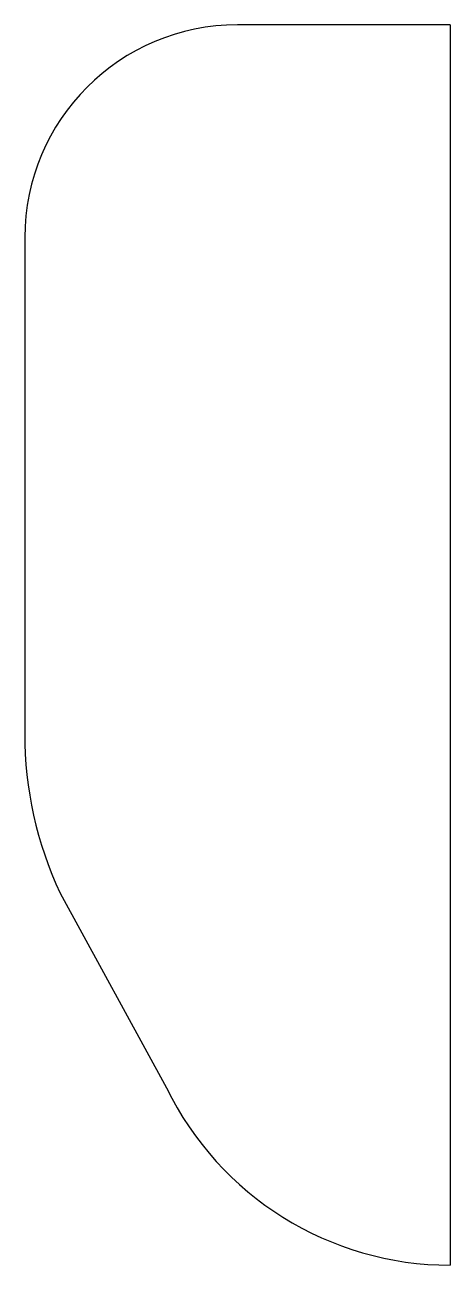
# Model space of a CAD drawing. Extents: x -6 to 0, y -17.5 to 0.
import ezdxf

# ---------------------------------------------------------------- set-up
doc = ezdxf.new("R2010")
doc.units = 0
doc.layers.add('BLACK', color=7, linetype='CONTINUOUS')

msp = doc.modelspace()

# ---------------------------------------------------------------- linework, layer by layer
at = {"layer": 'BLACK', "linetype": 'CONTINUOUS'}
for p, q in [((0, 0), (-3, 0)), ((0, 0), (0, -17.5)), ((-6, -3), (-6, -10)), ((-5.5, -12.25), (-4, -15))]:
    msp.add_line(p, q, dxfattribs=at)
at = {"layer": 'BLACK'}
for centre, radius, start, end in [((-3, -3), 3, 90, 180), ((-0.805244, -10.0262), 5.19482, -180.289, -154.654), ((0.000002, -13.05), 4.45, -154.011, -90)]:
    msp.add_arc(centre, radius, start, end, dxfattribs=at)

doc.saveas('drawing.dxf')
